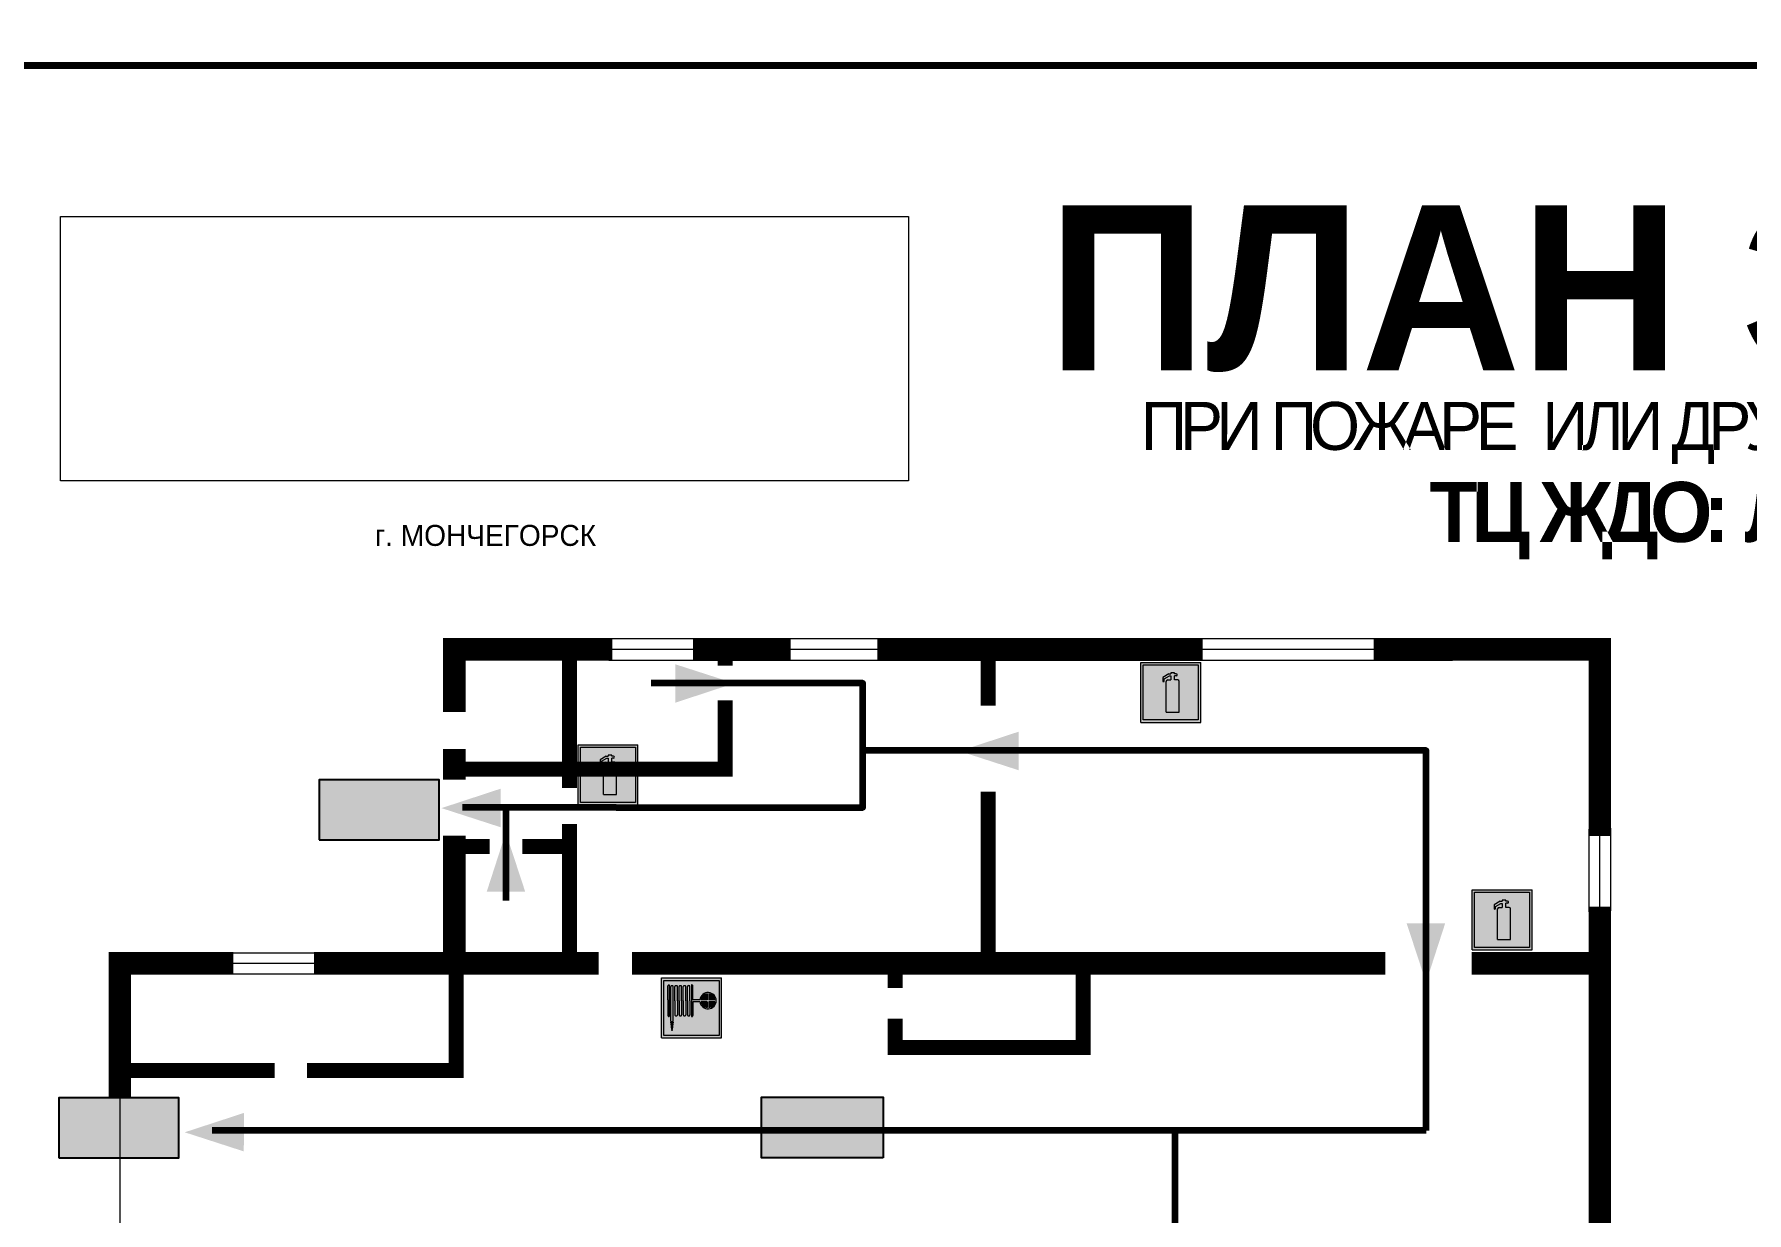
# Model space of a CAD drawing. Header units: millimetres. Extents: x 13114 to 67229, y 22859 to 38520.
# Drawn here: x 33410.3 to 33638.7, y 25704.9 to 25862 of the extents above; entities that cross this region are included whole.
import ezdxf

# ---------------------------------------------------------------- set-up
doc = ezdxf.new("R2010")
doc.units = ezdxf.units.MM
doc.layers.add('План_Штампы', color=7, linetype='Continuous')
doc.styles.add('обычный', font='arial.ttf')
picture_1 = doc.add_image_def('image1.jpg', size_in_pixel=(337, 105))

# ---------------------------------------------------------------- blocks, each defined once
blk = doc.blocks.new('A$C7B4425F7')
at = {"true_color": 0xffffff}
blk.add_hatch(color=7, dxfattribs=at).paths.add_polyline_path([(0, 0), (-16, 0), (-16, -8), (0, -8)])
h = blk.add_hatch(color=126)
h.paths.add_polyline_path([(-0.2, -0.2), (-15.8, -0.2), (-15.8, -7.8), (-0.2, -7.8)])
h.paths.add_polyline_path([(-11.76, -2.03), (-11.76, -3.66), (-11.17, -3.66, -0.568275), (-11.17, -6.18), (-12.58, -6.18), (-12.58, -2.03)], flags=16)
h.paths.add_polyline_path([(-13.33, -4.12, -0.495768), (-13.59, -6.18), (-15.03, -6.18), (-15.03, -2.03), (-13.59, -2.03, -0.487973)], flags=16)
h.paths.add_polyline_path([(-10.25, -2.03), (-9.48, -2.03), (-9.48, -6.18), (-10.25, -6.18)], flags=16)
h.paths.add_polyline_path([(-13.84, -3.69), (-14.24, -3.69), (-14.24, -3.03), (-13.9, -3.03, -0.692621)], flags=0)
h.paths.add_polyline_path([(-9.15, -2.03), (-8.4, -2.03), (-8.04, -3.07), (-7.68, -2.03), (-6.93, -2.03), (-7.64, -4.1), (-6.93, -6.18), (-7.68, -6.18), (-8.04, -5.14), (-8.4, -6.18), (-9.15, -6.18), (-8.44, -4.1)], flags=16)
h.paths.add_polyline_path([(-11.76, -4.46), (-11.42, -4.46, -0.692621), (-11.36, -5.12), (-11.76, -5.12)], flags=0)
h.paths.add_polyline_path([(-13.9, -5.2), (-14.24, -5.2), (-14.24, -4.55), (-13.84, -4.55, -0.708038)], flags=0)
edge = h.paths.add_edge_path(flags=16)
edge.add_ellipse((-5.51, -4.08), major_axis=(0, 2.05), ratio=0.586184, start_angle=0, end_angle=360)
edge = h.paths.add_edge_path(flags=0)
edge.add_ellipse((-5.51, -4.08), major_axis=(0, 1.14), ratio=0.454828, start_angle=0, end_angle=360)
h.paths.add_polyline_path([(-4.13, -4.96, 0.377264), (-3.48, -4.52, 0.0555), (-3.16, -2.03), (-1.66, -2.03), (-1.66, -4.96), (-0.96, -4.96), (-0.96, -7.01), (-1.75, -7.01), (-1.75, -6.18), (-3.3, -6.18), (-3.3, -7.02), (-4.13, -7.02)], flags=16)
h.paths.add_polyline_path([(-2.73, -2.91), (-2.28, -2.91), (-2.28, -4.96), (-3.05, -4.96, 0.079136)], flags=0)
at = {"color": 126}
blk.add_lwpolyline([(-16, -8), (0, -8), (0, 0), (-16, 0)], close=True, dxfattribs=at)
blk = doc.blocks.new('A$C37112FD5')
at = {"true_color": 0xf5f5ff}
h = blk.add_hatch(color=7, dxfattribs=at)
h.dxf.hatch_style = 1
h.paths.add_polyline_path([(12.8, -7.4), (0, -7.4), (0, -20.2), (12.8, -20.2)])
h.paths.add_polyline_path([(12.29, -7.91), (12.29, -19.69), (0.51, -19.69), (0.51, -7.91)], flags=16)
h.paths.add_polyline_path([(4.98, -9.04, -0.42597), (5.17, -9.22), (5.17, -12.25), (5.17, -15.29, -0.432244), (4.98, -15.47), (4.83, -15.47, -0.42597), (4.64, -15.29), (4.64, -12.25), (4.64, -9.22, -0.432244), (4.83, -9.04)], flags=0)
h.paths.add_polyline_path([(4.28, -9.22), (4.28, -12.25), (4.28, -15.29, -0.432244), (4.09, -15.47), (3.94, -15.47, -0.42597), (3.75, -15.29), (3.75, -12.25), (3.75, -9.22, -0.432244), (3.94, -9.04), (4.09, -9.04, -0.42597)], flags=0)
h.paths.add_polyline_path([(5.72, -9.04), (5.87, -9.04, -0.42597), (6.06, -9.22), (6.06, -12.25), (6.06, -15.29, -0.432244), (5.87, -15.47), (5.72, -15.47, -0.42597), (5.53, -15.29), (5.53, -12.25), (5.53, -9.22, -0.432244)], flags=0)
h.paths.add_polyline_path([(6.42, -8.9), (6.5, -8.9, -0.42597), (6.69, -9.08), (6.69, -12.03), (8.21, -12.03, -15.824349), (8.21, -12.47), (6.69, -12.47), (6.69, -15.42, -0.432244), (6.5, -15.6), (6.42, -15.6)], flags=0)
h.paths.add_polyline_path([(3.39, -9.22), (3.39, -12.25), (3.39, -15.29, -0.432244), (3.2, -15.47), (3.05, -15.47, -0.42597), (2.85, -15.29), (2.85, -12.25), (2.85, -9.22, -0.432244), (3.05, -9.04), (3.2, -9.04, -0.42597)], flags=0)
h.paths.add_polyline_path([(2.5, -9.22), (2.5, -16.71), (1.96, -16.71), (1.96, -9.22, -0.432244), (2.15, -9.04), (2.31, -9.04, -0.42597)], flags=0)
h.paths.add_polyline_path([(1.61, -8.9), (1.61, -15.6), (1.57, -15.6, -0.42597), (1.37, -15.42), (1.37, -12.03), (1.37, -9.09, -0.432244), (1.57, -8.9)], flags=0)
h.paths.add_polyline_path([(9.76, -10.81), (9.76, -12.03), (8.49, -12.03, -0.336371)], flags=0)
h.paths.add_polyline_path([(8.49, -12.47), (9.76, -12.47), (9.76, -13.7, -0.336371)], flags=0)
h.paths.add_polyline_path([(10.11, -10.81, -0.336371), (11.38, -12.03), (10.11, -12.03)], flags=0)
h.paths.add_polyline_path([(10.11, -12.47), (11.38, -12.47, -0.336371), (10.11, -13.7)], flags=0)
h.paths.add_polyline_path([(2.5, -16.84), (2.5, -17.05), (1.97, -17.05), (1.97, -16.84)], flags=0)
h.paths.add_polyline_path([(2.5, -17.24, -0.033778), (2.24, -18.6, -0.033778), (1.97, -17.24)], flags=0)
h = blk.add_hatch(color=242)
h.dxf.hatch_style = 1
h.paths.add_polyline_path([(12.29, -7.91), (0.51, -7.91), (0.51, -19.69), (12.29, -19.69)])
h.paths.add_polyline_path([(6.42, -15.6), (6.42, -8.9), (6.5, -8.9, -0.42597), (6.69, -9.08), (6.69, -12.03), (8.21, -12.03, -15.824349), (8.21, -12.47), (6.69, -12.47), (6.69, -15.42, -0.432244), (6.5, -15.6)], flags=16)
h.paths.add_polyline_path([(5.87, -15.47), (5.72, -15.47, -0.42597), (5.53, -15.29), (5.53, -12.25), (5.53, -9.22, -0.432244), (5.72, -9.04), (5.87, -9.04, -0.42597), (6.06, -9.22), (6.06, -12.25), (6.06, -15.29, -0.432244)], flags=16)
h.paths.add_polyline_path([(4.98, -15.47), (4.83, -15.47, -0.42597), (4.64, -15.29), (4.64, -12.25), (4.64, -9.22, -0.432244), (4.83, -9.04), (4.98, -9.04, -0.42597), (5.17, -9.22), (5.17, -12.25), (5.17, -15.29, -0.432244)], flags=16)
h.paths.add_polyline_path([(4.09, -15.47), (3.94, -15.47, -0.42597), (3.75, -15.29), (3.75, -12.25), (3.75, -9.22, -0.432244), (3.94, -9.04), (4.09, -9.04, -0.42597), (4.28, -9.22), (4.28, -12.25), (4.28, -15.29, -0.432244)], flags=16)
h.paths.add_polyline_path([(3.2, -15.47), (3.05, -15.47, -0.42597), (2.85, -15.29), (2.85, -12.25), (2.85, -9.22, -0.432244), (3.05, -9.04), (3.2, -9.04, -0.42597), (3.39, -9.22), (3.39, -12.25), (3.39, -15.29, -0.432244)], flags=16)
h.paths.add_polyline_path([(2.5, -17.05), (1.97, -17.05), (1.97, -16.84), (2.5, -16.84)], flags=16)
h.paths.add_polyline_path([(2.5, -17.24, -0.033778), (2.24, -18.6, -0.033778), (1.97, -17.24)], flags=16)
h.paths.add_polyline_path([(2.5, -16.71), (1.96, -16.71), (1.96, -9.22, -0.432244), (2.15, -9.04), (2.31, -9.04, -0.42597), (2.5, -9.22)], flags=16)
h.paths.add_polyline_path([(1.61, -15.6), (1.57, -15.6, -0.42597), (1.37, -15.42), (1.37, -12.03), (1.37, -9.09, -0.432244), (1.57, -8.9), (1.61, -8.9)], flags=16)
h.paths.add_polyline_path([(8.49, -12.47), (9.76, -12.47), (9.76, -13.7, -0.336371)], flags=0)
h.paths.add_polyline_path([(10.11, -13.7), (10.11, -12.47), (11.38, -12.47, -0.336371)], flags=0)
h.paths.add_polyline_path([(8.49, -12.03, -0.336371), (9.76, -10.81), (9.76, -12.03)], flags=0)
h.paths.add_polyline_path([(10.11, -12.03), (10.11, -10.81, -0.336371), (11.38, -12.03)], flags=0)
h = blk.add_hatch(color=7, dxfattribs=at)
h.dxf.hatch_style = 1
h.paths.add_polyline_path([(1.61, -8.9), (1.57, -8.9, 0.432244), (1.37, -9.09), (1.37, -12.03), (1.37, -15.42, 0.42597), (1.57, -15.6), (1.61, -15.6)])
h.paths.add_polyline_path([(2.5, -9.22, 0.42597), (2.31, -9.04), (2.15, -9.04, 0.432244), (1.96, -9.22), (1.96, -16.71), (2.5, -16.71)])
h.paths.add_polyline_path([(2.5, -16.84), (1.97, -16.84), (1.97, -17.05), (2.5, -17.05)])
h.paths.add_polyline_path([(2.5, -17.24), (1.97, -17.24, 0.033778), (2.24, -18.6, 0.033778)])
h.paths.add_polyline_path([(3.39, -12.25), (3.39, -9.22, 0.42597), (3.2, -9.04), (3.05, -9.04, 0.432244), (2.85, -9.22), (2.85, -12.25), (2.85, -15.29, 0.42597), (3.05, -15.47), (3.2, -15.47, 0.432244), (3.39, -15.29)])
h.paths.add_polyline_path([(4.28, -12.25), (4.28, -9.22, 0.42597), (4.09, -9.04), (3.94, -9.04, 0.432244), (3.75, -9.22), (3.75, -12.25), (3.75, -15.29, 0.42597), (3.94, -15.47), (4.09, -15.47, 0.432244), (4.28, -15.29)])
h.paths.add_polyline_path([(5.17, -12.25), (5.17, -9.22, 0.42597), (4.98, -9.04), (4.83, -9.04, 0.432244), (4.64, -9.22), (4.64, -12.25), (4.64, -15.29, 0.42597), (4.83, -15.47), (4.98, -15.47, 0.432244), (5.17, -15.29)])
h.paths.add_polyline_path([(6.06, -12.25), (6.06, -9.22, 0.42597), (5.87, -9.04), (5.72, -9.04, 0.432244), (5.53, -9.22), (5.53, -12.25), (5.53, -15.29, 0.42597), (5.72, -15.47), (5.87, -15.47, 0.432244), (6.06, -15.29)])
h.paths.add_polyline_path([(6.69, -12.47), (8.21, -12.47, 15.824349), (8.21, -12.03), (6.69, -12.03), (6.69, -9.08, 0.42597), (6.5, -8.9), (6.42, -8.9), (6.42, -15.6), (6.5, -15.6, 0.432244), (6.69, -15.42)])
h.paths.add_polyline_path([(8.49, -12.47), (9.76, -12.47), (9.76, -13.7, -0.336371)], flags=16)
h.paths.add_polyline_path([(8.49, -12.03, -0.336371), (9.76, -10.81), (9.76, -12.03)], flags=16)
h.paths.add_polyline_path([(10.11, -12.47), (11.38, -12.47, -0.336371), (10.11, -13.7)], flags=16)
h.paths.add_polyline_path([(10.11, -12.03), (10.11, -10.81, -0.336371), (11.38, -12.03)], flags=16)
h = blk.add_hatch(color=242)
h.dxf.hatch_style = 1
h.paths.add_polyline_path([(9.76, -10.81, 0.336371), (8.49, -12.03), (9.76, -12.03)])
h.paths.add_polyline_path([(10.11, -10.81), (10.11, -12.03), (11.38, -12.03, 0.336371)])
h.paths.add_polyline_path([(11.38, -12.47), (10.11, -12.47), (10.11, -13.7, 0.336371)])
h.paths.add_polyline_path([(9.76, -12.47), (8.49, -12.47, 0.336371), (9.76, -13.7)])
at = {"color": 242, "lineweight": 5}
for p, q in [((0, -20.2), (0, -7.4)), ((0, -7.4), (12.8, -7.4)), ((1.37, -12.03), (1.37, -9.08)), ((1.57, -8.9), (1.61, -8.9)), ((1.61, -8.9), (1.61, -15.6)), ((1.96, -16.71), (1.96, -9.22)), ((2.15, -9.04), (2.31, -9.04)), ((2.5, -16.71), (2.5, -9.22)), ((2.85, -12.25), (2.85, -9.22)), ((3.05, -9.04), (3.2, -9.04)), ((3.39, -12.25), (3.39, -9.22)), ((3.75, -12.25), (3.75, -9.22)), ((3.94, -9.04), (4.09, -9.04)), ((4.28, -12.25), (4.28, -9.22)), ((4.64, -12.25), (4.64, -9.22)), ((4.83, -9.04), (4.98, -9.04)), ((5.17, -12.25), (5.17, -9.22)), ((5.53, -12.25), (5.53, -9.22)), ((5.72, -9.04), (5.87, -9.04)), ((6.06, -12.25), (6.06, -9.22)), ((6.42, -8.9), (6.42, -15.6)), ((6.5, -8.9), (6.42, -8.9)), ((6.69, -12.03), (6.69, -9.08)), ((9.76, -10.81), (9.76, -12.03)), ((10.11, -10.81), (10.11, -12.03)), ((12.8, -20.2), (12.8, -7.4)), ((1.37, -12.03), (1.37, -15.42)), ((2.85, -12.25), (2.85, -15.29)), ((3.39, -12.25), (3.39, -15.29)), ((3.75, -12.25), (3.75, -15.29)), ((4.28, -12.25), (4.28, -15.29)), ((4.64, -12.25), (4.64, -15.29)), ((5.17, -12.25), (5.17, -15.29)), ((5.53, -12.25), (5.53, -15.29)), ((6.06, -12.25), (6.06, -15.29)), ((8.21, -12.03), (6.69, -12.03)), ((8.21, -12.47), (6.69, -12.47)), ((6.69, -12.47), (6.69, -15.42)), ((9.76, -12.03), (8.49, -12.03)), ((9.76, -12.47), (8.49, -12.47)), ((9.76, -12.47), (9.76, -13.7)), ((11.38, -12.03), (10.11, -12.03)), ((11.38, -12.47), (10.11, -12.47)), ((10.11, -12.47), (10.11, -13.7)), ((1.57, -15.6), (1.61, -15.6)), ((1.96, -16.71), (2.5, -16.71)), ((1.97, -16.84), (2.5, -16.84)), ((1.97, -17.05), (1.97, -16.84)), ((2.5, -17.05), (1.97, -17.05)), ((1.97, -17.24), (2.5, -17.24)), ((2.5, -16.84), (2.5, -17.05)), ((3.05, -15.47), (3.2, -15.47)), ((3.94, -15.47), (4.09, -15.47)), ((4.83, -15.47), (4.98, -15.47)), ((5.72, -15.47), (5.87, -15.47)), ((6.42, -15.6), (6.5, -15.6)), ((0, -20.2), (12.8, -20.2))]:
    blk.add_line(p, q, dxfattribs=at)
blk.add_lwpolyline([(0.51, -7.91), (12.29, -7.91), (12.29, -19.69), (0.51, -19.69)], close=True, dxfattribs=at)
for centre, radius, start, end in [((1.56, -9.09), 0.182, 87.1027, 180.6071), ((2.15, -9.22), 0.182, 87.1027, 180.6071), ((2.32, -9.22), 0.182, 359.3929, 92.8973), ((3.04, -9.22), 0.182, 87.1027, 180.6071), ((3.21, -9.22), 0.182, 359.3929, 92.8973), ((3.93, -9.22), 0.182, 87.1027, 180.6071), ((4.1, -9.22), 0.182, 359.3929, 92.8973), ((4.82, -9.22), 0.182, 87.1027, 180.6071), ((4.99, -9.22), 0.182, 359.3929, 92.8973), ((5.71, -9.22), 0.182, 87.1027, 180.6071), ((5.88, -9.22), 0.182, 359.3929, 92.8973), ((6.51, -9.09), 0.182, 359.3929, 92.8973), ((9.93, -12.25), 1.74, 187.2319, 172.7681), ((9.93, -12.25), 1.46, 96.9927, 171.3585), ((9.93, -12.25), 1.46, 8.6415, 83.0073), ((9.93, -12.25), 1.46, 188.6415, 263.0073), ((9.93, -12.25), 1.46, 276.9927, 351.3585), ((1.56, -15.42), 0.182, 179.3929, 272.8973), ((12.17, -15.98), 10.27, 187.041, 194.7793), ((-7.7, -15.98), 10.27, 345.2207, 352.959), ((3.04, -15.29), 0.182, 179.3929, 272.8973), ((3.21, -15.29), 0.182, 267.1027, 0.6071), ((3.93, -15.29), 0.182, 179.3929, 272.8973), ((4.1, -15.29), 0.182, 267.1027, 0.6071), ((4.82, -15.29), 0.182, 179.3929, 272.8973), ((4.99, -15.29), 0.182, 267.1027, 0.6071), ((5.71, -15.29), 0.182, 179.3929, 272.8973), ((5.88, -15.29), 0.182, 267.1027, 0.6071), ((6.51, -15.42), 0.182, 267.1027, 0.6071)]:
    blk.add_arc(centre, radius, start, end, dxfattribs=at)
blk = doc.blocks.new('A$C3AD82952')
at = {"true_color": 0xf5f5ff}
h = blk.add_hatch(color=7, dxfattribs=at)
h.dxf.hatch_style = 1
h.paths.add_polyline_path([(8.21, 8.73, 0.414214), (7.89, 9.05), (7.22, 9.05), (7.22, 9.92), (7.59, 9.92, 1), (7.57, 10.36), (7.22, 10.36), (7.22, 10.6), (6.43, 10.6), (6.43, 10.36), (6.01, 10.36), (4.74, 9.59), (4.74, 8.69), (4.98, 8.73), (4.98, 9.26), (6.12, 9.91), (6.43, 9.91), (6.43, 9.05), (5.76, 9.05, 0.414214), (5.44, 8.73), (5.44, 2.2), (8.21, 2.2)], flags=0)
h.paths.add_polyline_path([(12.8, 12.8), (0, 12.8), (0, 0), (12.8, 0)])
h.paths.add_polyline_path([(0.51, 12.29), (12.29, 12.29), (12.29, 0.51), (0.51, 0.51)], flags=16)
h.paths.add_polyline_path([(4.74, 9.59), (6.01, 10.36), (6.43, 10.36), (6.43, 10.6), (7.22, 10.6), (7.22, 10.36), (7.59, 10.36, -0.94586), (7.59, 9.92), (7.22, 9.92), (7.22, 9.05), (7.89, 9.05, -0.414214), (8.21, 8.73), (8.21, 2.2), (5.44, 2.2), (5.44, 8.73, -0.414214), (5.76, 9.05), (6.43, 9.05), (6.43, 9.91), (6.12, 9.91), (4.98, 9.26), (4.98, 8.73), (4.74, 8.69)], flags=0)
h = blk.add_hatch(color=242)
h.dxf.hatch_style = 1
h.paths.add_polyline_path([(12.29, 12.29), (0.51, 12.29), (0.51, 0.51), (12.29, 0.51)])
h.paths.add_polyline_path([(4.74, 8.69), (4.74, 9.59), (6.01, 10.36), (6.43, 10.36), (6.43, 10.6), (7.22, 10.6), (7.22, 10.36), (7.59, 10.36, -0.94586), (7.59, 9.92), (7.22, 9.92), (7.22, 9.05), (7.89, 9.05, -0.414214), (8.21, 8.73), (8.21, 2.2), (5.44, 2.2), (5.44, 8.73, -0.414214), (5.76, 9.05), (6.43, 9.05), (6.43, 9.91), (6.12, 9.91), (4.98, 9.26), (4.98, 8.73)], flags=16)
h = blk.add_hatch(color=7, dxfattribs=at)
h.dxf.hatch_style = 1
h.paths.add_polyline_path([(8.21, 8.73, 0.414214), (7.89, 9.05), (7.22, 9.05), (7.22, 9.92), (7.59, 9.92, 1), (7.57, 10.36), (7.22, 10.36), (7.22, 10.6), (6.43, 10.6), (6.43, 10.36), (6.01, 10.36), (4.74, 9.59), (4.74, 8.69), (4.98, 8.73), (4.98, 9.26), (6.12, 9.91), (6.43, 9.91), (6.43, 9.05), (5.76, 9.05, 0.414214), (5.44, 8.73), (5.44, 2.2), (8.21, 2.2)])
at = {"color": 242, "lineweight": 5}
for p, q in [((0, 0), (0, 12.8)), ((0, 12.8), (12.8, 12.8)), ((12.8, 0), (12.8, 12.8)), ((6.01, 10.36), (4.74, 9.59)), ((4.74, 9.59), (4.74, 8.69)), ((4.74, 8.69), (4.98, 8.73)), ((4.98, 9.26), (6.12, 9.91)), ((4.98, 8.73), (4.98, 9.26)), ((5.44, 2.2), (5.44, 8.73)), ((5.76, 9.05), (6.43, 9.05)), ((6.01, 10.36), (6.43, 10.36)), ((6.12, 9.91), (6.43, 9.91)), ((7.22, 10.6), (6.43, 10.6)), ((6.43, 10.6), (6.43, 10.36)), ((6.43, 9.91), (6.43, 9.05)), ((7.22, 10.36), (7.22, 10.6)), ((7.59, 10.36), (7.22, 10.36)), ((7.22, 9.05), (7.22, 9.92)), ((7.59, 9.92), (7.22, 9.92)), ((7.89, 9.05), (7.22, 9.05)), ((8.21, 2.2), (8.21, 8.73)), ((0, 0), (12.8, 0)), ((5.44, 2.2), (8.21, 2.2))]:
    blk.add_line(p, q, dxfattribs=at)
blk.add_lwpolyline([(0.51, 12.29), (12.29, 12.29), (12.29, 0.51), (0.51, 0.51)], close=True, dxfattribs=at)
for centre, radius, start, end in [((5.76, 8.73), 0.32, 90, 180), ((7.58, 10.14), 0.223, 273.1875, 86.8125), ((7.89, 8.73), 0.32, 0, 90)]:
    blk.add_arc(centre, radius, start, end, dxfattribs=at)
blk = doc.blocks.new('A$C32E8229D')
at = {"true_color": 0xffffff}
blk.add_hatch(color=7, dxfattribs=at).paths.add_polyline_path([(0, 0), (0, -8), (16, -8), (16, 0)])
h = blk.add_hatch(color=126)
h.paths.add_polyline_path([(0.2, -0.2), (15.8, -0.2), (15.8, -7.8), (0.2, -7.8)])
h.paths.add_polyline_path([(13.49, -2.05), (12.08, -2.05), (11.37, -2.63, 0.162397), (11.29, -2.84), (11.29, -3.63), (10.35, -3.63), (10.35, -4.05), (11.68, -4.05), (11.68, -3.48), (12.26, -4.28), (11.29, -5.1), (11.29, -6.78), (11.85, -6.78), (11.85, -5.44), (12.8, -4.64), (12.8, -5.94), (14.46, -5.94), (14.46, -5.39), (13.45, -5.39), (13.45, -3.97), (12.46, -2.59), (13.15, -2.59), (13.69, -3.34), (14.18, -3)], flags=16)
h.paths.add_polyline_path([(10.74, -1.82, 1), (11.8, -1.82, 1)], flags=16)
h.paths.add_polyline_path([(9.39, -3.59), (5.99, -3.59), (6.56, -3.03), (5.91, -3.03), (5.1, -3.83), (5.91, -4.64), (6.56, -4.64), (5.99, -4.09), (9.39, -4.09)], flags=16)
h.paths.add_polyline_path([(4.29, -1.08), (1.72, -1.08), (1.72, -6.6), (4.29, -6.6)], flags=16)
at = {"color": 126}
blk.add_lwpolyline([(16, -8), (0, -8), (0, 0), (16, 0)], close=True, dxfattribs=at)

msp = doc.modelspace()

# ---------------------------------------------------------------- linework, layer by layer
at = {"color": 6, "lineweight": 100}
for points in [[(33388.44, 25857.86), (33988.44, 25857.86), (33988.44, 26252.86), (33388.44, 26252.86)], [(33388.44, 25462.86), (33988.44, 25462.86), (33988.44, 25857.86), (33388.44, 25857.86)]]:
    msp.add_lwpolyline(points, close=True, dxfattribs=at)
at = {"lineweight": 100}
for points, const_width in [([(33466.33, 25771.69), (33466.33, 25780.03), (33487.39, 25780.03)], 3), ([(33481.69, 25761.56), (33481.69, 25780.03)], 2), ([(33498.17, 25780.03), (33511.2, 25780.03)], 3), ([(33502.47, 25780.03), (33502.47, 25777.86)], 2), ([(33522.74, 25780.03), (33566.16, 25780.03)], 3), ([(33588.96, 25780.03), (33619.13, 25780.03), (33619.13, 25755.13)], 3), ([(33537.53, 25779.62), (33537.53, 25772.53)], 2), ([(33466.33, 25764.06), (33502.47, 25764.06), (33502.47, 25773.23)], 2), ([(33466.33, 25762.67), (33466.33, 25766.75)], 3), ([(33537.53, 25761.04), (33537.53, 25736.91)], 2), ([(33447.6, 25738.17), (33466.33, 25738.17), (33466.33, 25755.19)], 3), ([(33481.69, 25738.17), (33481.69, 25756.75)], 2), ([(33466.33, 25753.75), (33471.03, 25753.75)], 2), ([(33481.69, 25753.75), (33475.38, 25753.75)], 2), ([(33619.13, 25745.71), (33619.13, 25678.52), (33633.81, 25678.52)], 3), ([(33421.72, 25720.31), (33421.72, 25738.17), (33436.87, 25738.17)], 3), ([(33466.33, 25738.17), (33485.58, 25738.17)], 3), ([(33490.03, 25738.17), (33590.52, 25738.17)], 3), ([(33619.13, 25738.17), (33602.02, 25738.17)], 3)]:
    msp.add_lwpolyline(points, dxfattribs=dict(at, const_width=const_width))
at = {"lineweight": 0}
for points in [[(33487.12, 25781.48), (33599.65, 25781.48)], [(33487.39, 25780.03), (33599.92, 25780.03)], [(33486.95, 25778.59), (33599.48, 25778.59)], [(33617.73, 25745.05), (33617.73, 25756.04)], [(33619.13, 25745.71), (33619.13, 25756.7)], [(33620.59, 25745.18), (33620.59, 25756.17)], [(33435.95, 25739.57), (33450.1, 25739.57)], [(33436.87, 25738.17), (33451.02, 25738.17)], [(33434.88, 25736.78), (33449.02, 25736.78)], [(33421.72, 25720.31), (33421.72, 25695.66)]]:
    msp.add_lwpolyline(points, dxfattribs=at)
at = {"color": 126, "lineweight": 100, "true_color": 0x008754}
for points in [[(33487.92, 25758.92), (33520.84, 25758.92), (33520.84, 25775.5), (33492.58, 25775.5)], [(33595.96, 25715.89), (33595.96, 25766.53), (33520.84, 25766.53)], [(33487.92, 25758.92), (33487.92, 25758.92), (33467.43, 25758.92)], [(33473.18, 25758.92), (33473.18, 25746.54)], [(33595.96, 25715.89), (33434.02, 25715.89)], [(33562.48, 25675.65), (33562.48, 25715.89)]]:
    msp.add_lwpolyline(points, dxfattribs=at)
at = {"lineweight": 0, "const_width": 2}
for points in [[(33446.69, 25723.87), (33466.57, 25723.87), (33466.57, 25737.84)], [(33525.15, 25738.04), (33525.15, 25734.87)], [(33525.15, 25730.8), (33525.15, 25726.95), (33550.21, 25726.95), (33550.21, 25737.89)], [(33421.99, 25723.87), (33442.35, 25723.87)]]:
    msp.add_lwpolyline(points, dxfattribs=at)
at = {"layer": 'План_Штампы', "color": 126, "true_color": 0x008754}
for points in [[(33495.79, 25772.91), (33495.8, 25778.04), (33503.68, 25775.5)], [(33541.61, 25769.05), (33541.6, 25763.91), (33533.72, 25766.46)], [(33472.51, 25761.45), (33472.5, 25756.31), (33464.62, 25758.86)], [(33475.79, 25747.7), (33470.65, 25747.71), (33473.2, 25755.59)], [(33593.36, 25743.51), (33598.5, 25743.49), (33595.95, 25735.62)], [(33438.26, 25718.22), (33438.25, 25713.09), (33430.37, 25715.64)]]:
    msp.add_solid(points, dxfattribs=at)

# ---------------------------------------------------------------- block references
for name, p, xscale, yscale, zscale in [('A$C3AD82952', (33557.89, 25770.29), 0.625, 0.625, 0.625), ('A$C3AD82952', (33482.83, 25759.31), 0.625, 0.625, 0.625), ('A$C3AD82952', (33602.09, 25739.97), 0.625, 0.625, 0.625), ('A$C37112FD5', (33493.97, 25740.84), 0.6249984004534781, 0.6249984004534781, 0.6249984004534781)]:
    msp.add_blockref(name, p, dxfattribs=dict(xscale=xscale, yscale=yscale, zscale=zscale))
at = {"layer": 'План_Штампы'}
for p in [(33464.3, 25762.63), (33429.59, 25720.25)]:
    msp.add_blockref('A$C7B4425F7', p, dxfattribs=at)
at = {"layer": 'План_Штампы', "color": 126, "true_color": 0x008754, "xscale": 1.012510887696, "yscale": 1.012510887696, "zscale": 1.012510887696, "rotation": 359.9978653237144}
msp.add_blockref('A$C32E8229D', (33507.32, 25720.33), dxfattribs=at)

# ---------------------------------------------------------------- texts
at = {"lineweight": 0, "style": 'обычный'}
for s, insert, char_height, width, attachment_point in [('{\\fProxima Nova Rg|b1|i0|c204|p2;ПЛАН ЭВАКУАЦИИ}', (33545.52, 25839.24), 22, 493.8901, 1), ('\\pi-8.4,l8.4,t8.4;{\\fProxima Nova Rg|b0|i0|c204|p2;г. МОНЧЕГОРСК\\H1.1997x; }', (33470.49, 25795.2), 2.8, 126.6484, 5)]:
    msp.add_mtext(s, dxfattribs=dict(at, insert=insert, char_height=char_height, width=width, attachment_point=attachment_point))
at = {"color": 0, "lineweight": 0, "insert": (33695.39, 25813.19), "char_height": 8, "width": 449.2158, "attachment_point": 5, "style": 'обычный'}
msp.add_mtext('{\\fArial Black|b1|i0|c204|p34;\\H2x;\\T0.85;  \\fArial Narrow|b0|i0|c204|p34;\\H0.8x;\\W0.9;\\P\\fProxima Nova Rg|b0|i0|c204|p2;\\H0.5x;\\W1;\\C256;ПРИ ПОЖАРЕ  ИЛИ ДРУГИХ ЧРЕЗВЫЧАЙНЫХ СИТУАЦИЯХ  ИЗ ПОМЕЩЕНИЙ \\fProxima Nova Rg|b1|i0|c204|p2;\\H1.25x;\\PТЦ ЖДО: ЛОКОМОТИВНОГО ДЕПО   1 ЭТАЖ}', dxfattribs=at)

# ---------------------------------------------------------------- pictures from other files: only their frames are drawn
at = {"color": 7, "lineweight": 0, "true_color": 0xf5f5ff}
image = msp.add_image(picture_1, insert=(33413.8, 25802.48), size_in_units=(113.11, 35.24), dxfattribs=at)
image.dxf.flags = 7

doc.saveas('drawing.dxf')
